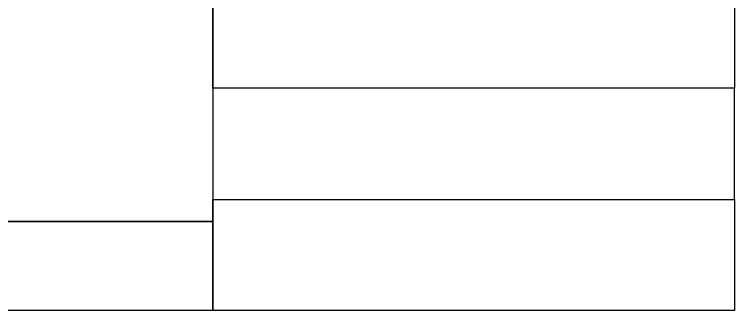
# Model space of a CAD drawing. Header units: millimetres. Extents: x 50 to 464, y 50 to 192.
# Drawn here: x 334.2 to 464, y 50 to 103.3 of the extents above; entities that cross this region are included whole.
import ezdxf

# ---------------------------------------------------------------- set-up
doc = ezdxf.new("R2010")
doc.units = ezdxf.units.MM

msp = doc.modelspace()

# ---------------------------------------------------------------- linework, layer by layer
for p, q in [((370, 90), (370, 192)), ((464, 192), (464, 90)), ((370, 158.67), (370, 66)), ((464, 90), (370, 90)), ((370, 90), (370, 70)), ((464, 90), (370, 90)), ((464, 70), (464, 90)), ((370, 50), (370, 70)), ((370, 70), (464, 70)), ((370, 70), (464, 70)), ((464, 70), (464, 50)), ((370, 66), (280, 66)), ((280, 66), (370, 66)), ((370, 66), (370, 50)), ((370, 50), (280, 50)), ((464, 50), (370, 50))]:
    msp.add_line(p, q)

doc.saveas('drawing.dxf')
